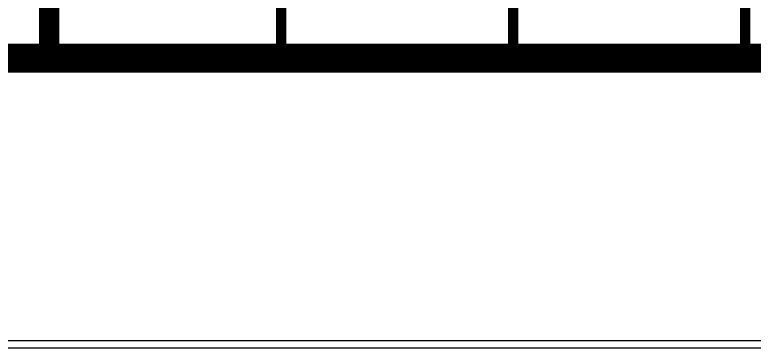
# Model space of a CAD drawing. Extents: x -518115 to 1124316, y -209821 to 1628073.
# Drawn here: x 1062351 to 1062988, y -173716 to -173429 of the extents above; entities that cross this region are included whole.
import ezdxf

# ---------------------------------------------------------------- set-up
doc = ezdxf.new("R2010")
doc.units = 0
doc.header["$LTSCALE"] = 1000
doc.header["$MEASUREMENT"] = 0
doc.layers.add('yichutu', color=7, linetype='Continuous', true_color=0xffffff, plot=False)
doc.layers.add('图框', color=140, linetype='Continuous')

# ---------------------------------------------------------------- blocks, each defined once
blk = doc.blocks.new('GFDDDDRG')
at = {"layer": '图框'}
blk.add_lwpolyline([(923309.8, -107437), (923309.8, -159999.5), (893609.8, -159999.5), (893609.8, -107437)], close=True, dxfattribs=at)
blk.add_lwpolyline([(923309.8, -107437), (923309.8, -159999.5), (893609.8, -159999.5), (893609.8, -107437)], close=True, dxfattribs=at)
at = {"layer": '图框', "const_width": 50}
blk.add_lwpolyline([(894109.8, -159499.5), (922809.8, -159499.5), (922809.8, -108687), (894109.8, -108687)], close=True, dxfattribs=at)
at = {"layer": '图框'}
for points, const_width in [([(897509.9, -156001.9), (897509.9, -159501.9)], 35), ([(897909.9, -156001.9), (897909.9, -159501.9)], 17.5), ([(898309.9, -156001.9), (898309.9, -159501.9)], 17.5), ([(898709.9, -156001.9), (898709.9, -159501.9)], 17.5)]:
    blk.add_lwpolyline(points, dxfattribs=dict(at, const_width=const_width))
blk = doc.blocks.new('yct-1051-594-26275-14850-25-1002.0')
at = {"layer": 'yichutu', "color": 7, "true_color": 0xffffff}
blk.add_lwpolyline([(0, 0), (0, 14850), (26275, 14850), (26275, 0)], close=True, dxfattribs=at)

msp = doc.modelspace()

# ---------------------------------------------------------------- block references
at = {"xscale": 0.5, "yscale": 0.5, "zscale": 0.5}
msp.add_blockref('GFDDDDRG', (613625.61, -93716.53), dxfattribs=at)
at = {"layer": 'yichutu', "rotation": 270}
msp.add_blockref('yct-1051-594-26275-14850-25-1002.0', (1060430.5, -147435.01), dxfattribs=at)

doc.saveas('drawing.dxf')
